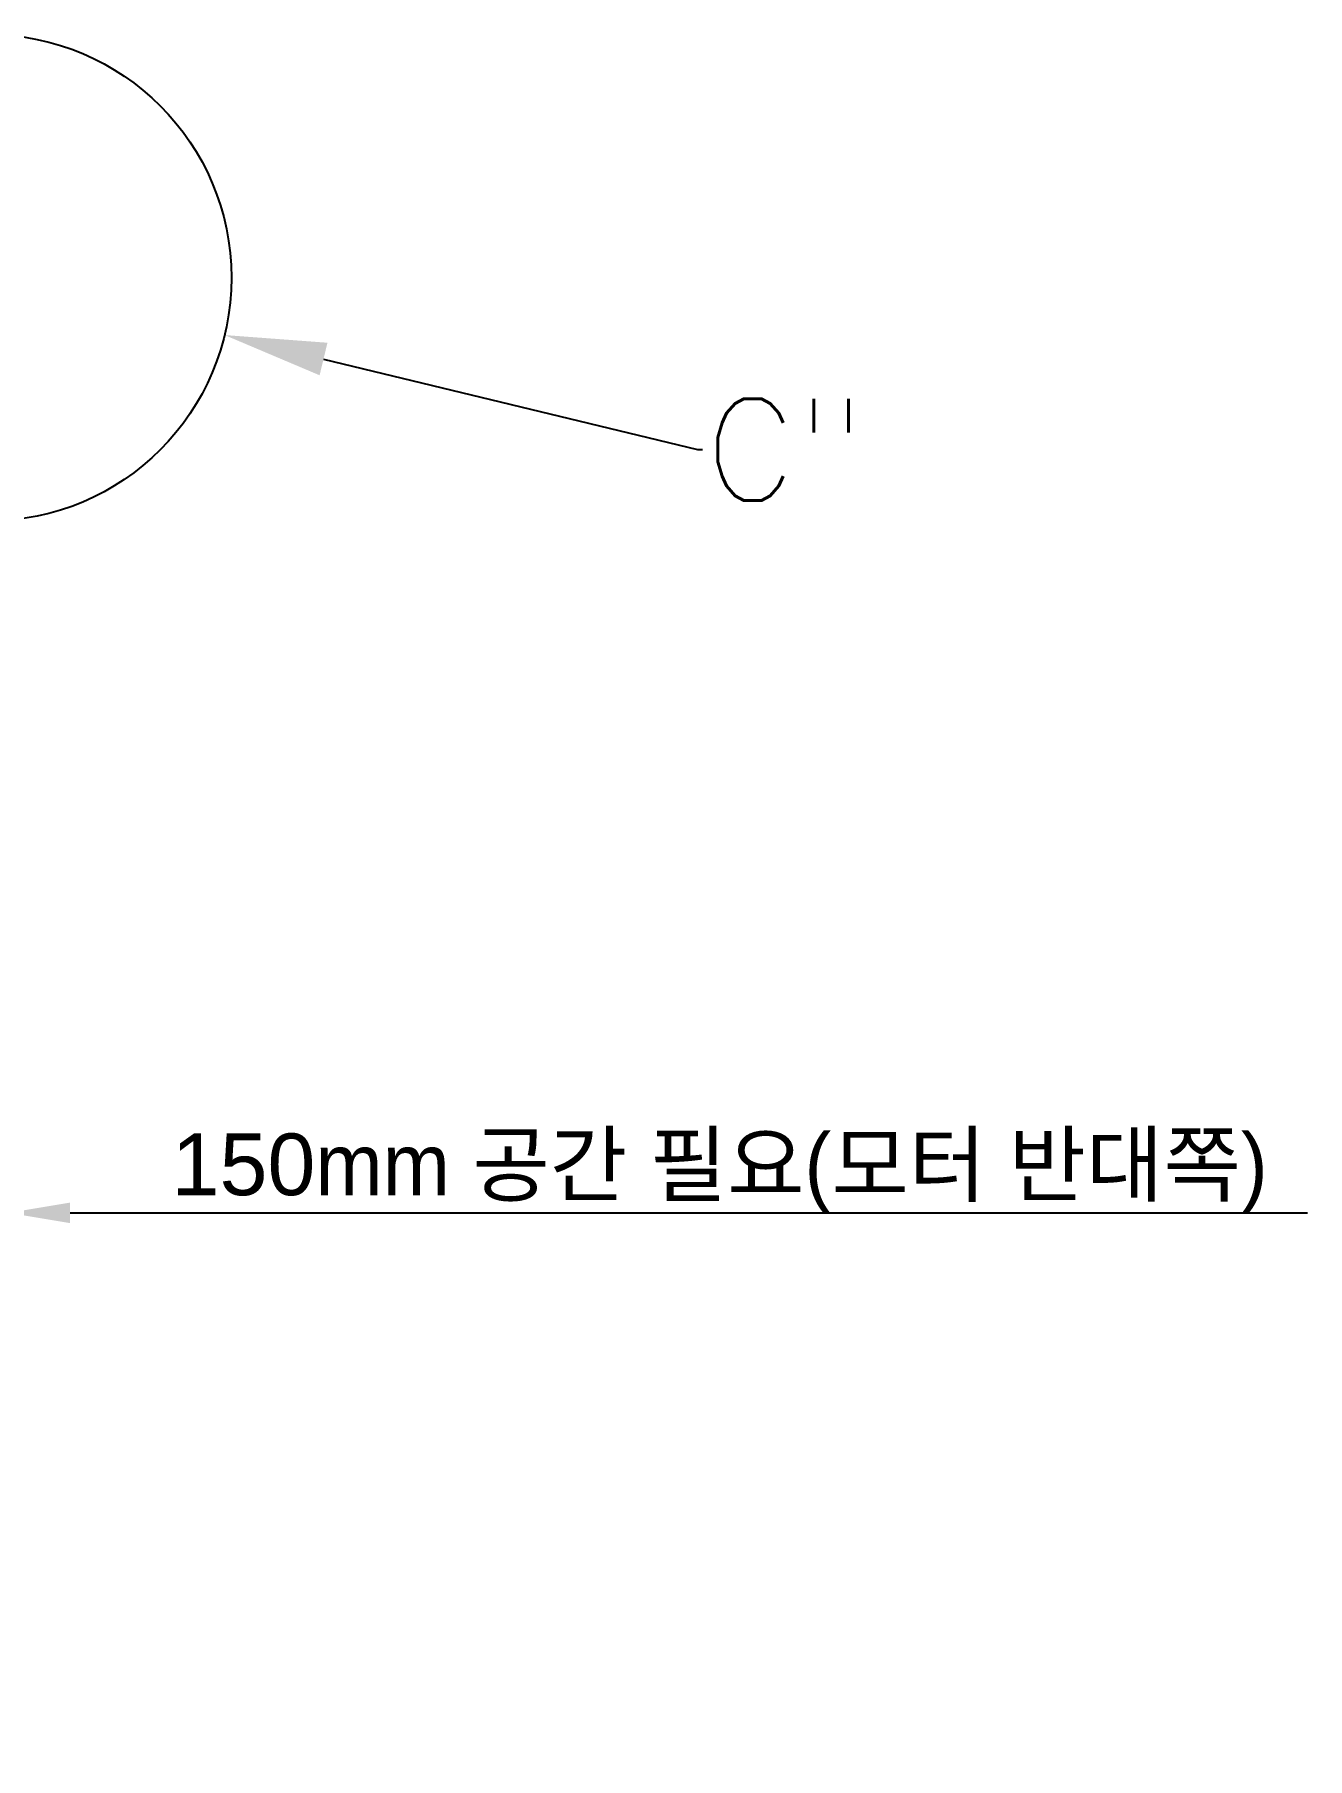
# Model space of a CAD drawing. Header units: millimetres. Extents: x 150937 to 394412, y 327166 to 584759.
# Drawn here: x 196834 to 198898, y 387835 to 390629 of the extents above; entities that cross this region are included whole.
import ezdxf
from ezdxf import colors
from ezdxf.entities.mleader import LeaderData, LeaderLine
from ezdxf.math import Vec2, Vec3

# ---------------------------------------------------------------- set-up
doc = ezdxf.new("R2010")
doc.units = ezdxf.units.MM
doc.layers.add('지시선문자', color=40, linetype='Continuous', lineweight=20)
doc.styles.add('ROMANS', font='romans.shx')
doc.styles.get("Standard").update_dxf_attribs({"font": 'arial.ttf'})
doc.dimstyles.new('ISO-25', dxfattribs={"dimtxt": 2.5, "dimasz": 2.5, "dimexe": 1.25, "dimexo": 0.625, "dimtad": 1, "dimtxsty": 'Standard', "dimcen": 2.5, "dimadec": 0, "dimazin": 0, "dimtfac": 1, "dimtmove": 0, "dimatfit": 3, "dimfxl": 0, "dimarcsym": 0})

# ---------------------------------------------------------------- blocks, each defined once
blk = doc.blocks.new('*D76')
at = {"color": 161, "lineweight": -2, "transparency": 16777216}
for p, q in [((5000, 4100), (5000, 4434.4)), ((5150, 4100), (5150, 4434.4)), ((4900, 4384.4), (4800, 4384.4)), ((5000, 4384.4), (5150, 4384.4)), ((5250, 4384.4), (7255.4, 4384.4))]:
    blk.add_line(p, q, dxfattribs=at)
at = {"color": 161, "transparency": 16777216}
for points in [[(4900, 4401.1), (4900, 4367.8), (5000, 4384.4)], [(5250, 4401.1), (5250, 4367.8), (5150, 4384.4)]]:
    blk.add_solid(points, dxfattribs=at)
at = {"color": 6, "transparency": 16777216, "insert": (6302.7, 4448), "char_height": 100, "attachment_point": 5}
blk.add_mtext('150{\\fGulim|b0|i0|c129|p50;mm 공간 필요(모터 반대쪽)}', dxfattribs=at)
blk = doc.blocks.new('치수선_bearing_space')
dim = blk.add_linear_dim(base=(150, 884.4), p1=(0, 0), p2=(150, 0), text='<>{\\fGulim|b0|i0|c129|p50;mm 공간 필요(모터 반대쪽)}', dimstyle='ISO-25', override={"dimtxt": 100, "dimasz": 100, "dimexe": 50, "dimexo": 600, "dimdec": 0, "dimclrd": 161, "dimclre": 161, "dimclrt": 6})
dim.commit()
dim.dimension.update_dxf_attribs({"geometry": '*D76', "text_midpoint": (1302.7, 948), "insert": (-5000, -3500)})
blk = doc.blocks.new('arrow_C')
blk.add_circle((0, 0), 394.4)
at = {"layer": '지시선문자'}
ml = blk.add_multileader_mtext('Standard', dxfattribs=at)
ml.set_content('C"', color=256, style='ROMANS')
ml.set_leader_properties(color=1)
ml.build(insert=Vec2(0, 0))
ml.multileader.update_dxf_attribs({"arrow_head_size": 165})
ctx = ml.context
ctx.base_point, ctx.char_height, ctx.arrow_head_size, ctx.landing_gap_size, ctx.plane_origin = Vec3(1158, -278.5), 165, 165, 3.3, Vec3(-813.1, 1867.3)
notes = []
notes.append((ctx, [(1, (1, 1, 0), (1150, -278.5), (1, 0), 8, [(0, [(383.3, -92.8)], 0, [])])]))
ctx.mtext.insert, ctx.mtext.flow_direction = Vec3(1161.3, -196), 5
for ctx, leaders in notes:
    for number, flags, end, landing, length, lines in leaders:
        leader = LeaderData()
        leader.index, (leader.has_last_leader_line, leader.has_dogleg_vector, leader.attachment_direction) = number, flags
        leader.last_leader_point, leader.dogleg_vector, leader.dogleg_length = Vec3(end), Vec3(landing), length
        for number, points, colour, breaks in lines:
            line = LeaderLine()
            line.index, line.vertices, line.color, line.breaks = number, Vec3.list(points), colors.encode_raw_color(colour), breaks
            leader.lines.append(line)
        ctx.leaders.append(leader)

msp = doc.modelspace()

# ---------------------------------------------------------------- block references
for name, p in [('arrow_C', (196759.115, 390235.079)), ('치수선_bearing_space', (196642.115, 387835.079))]:
    msp.add_blockref(name, p)

doc.saveas('drawing.dxf')
